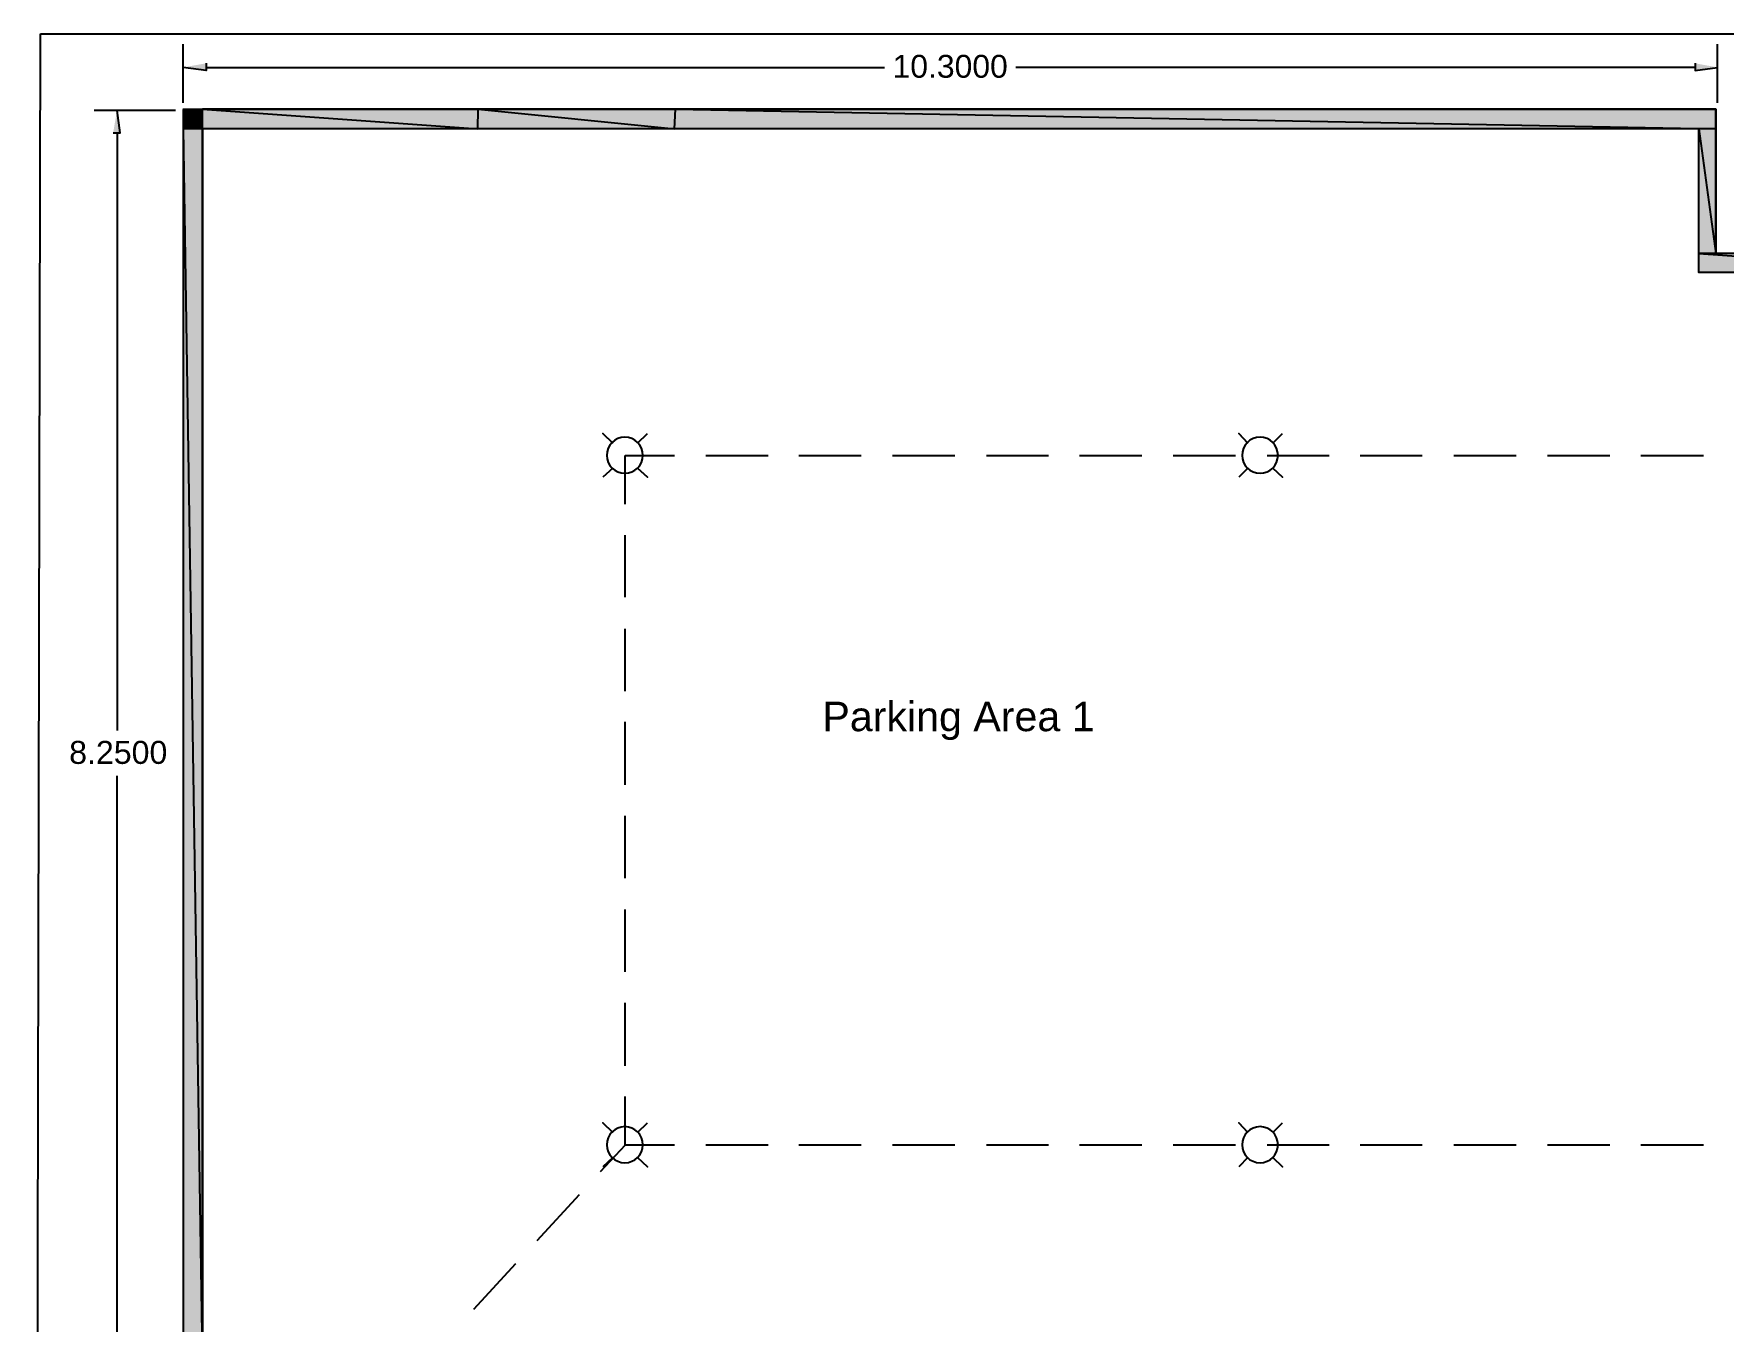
# Model space of a CAD drawing. Header units: millimetres. Extents: x 328 to 573, y 11 to 208.
# Drawn here: x 327.9 to 437, y 125.2 to 208.2 of the extents above; entities that cross this region are included whole.
import ezdxf

# ---------------------------------------------------------------- set-up
doc = ezdxf.new("R2010")
doc.units = ezdxf.units.MM
doc.styles.add('Arial$001H0', font='arial.ttf')

msp = doc.modelspace()

# ---------------------------------------------------------------- hatches: boundary and pattern name
at = {"true_color": 0x000007}
for points in [[(339.05, 206.33), (339.05, 205.86), (337.57, 206.07)], [(435.19, 206.33), (435.19, 205.86), (436.63, 206.07)], [(333.04, 201.84), (333.5, 201.84), (333.29, 203.28)]]:
    msp.add_hatch(color=7, dxfattribs=at).paths.add_polyline_path(points)
at = {"true_color": 0x636466}
h = msp.add_hatch(color=251, dxfattribs=at)
h.paths.add_polyline_path([(338.8, 203.32), (337.57, 203.32), (338.8, 202.1)])
h.paths.add_polyline_path([(337.57, 203.32), (338.8, 202.1), (337.57, 202.1)])
h = msp.add_hatch(color=251, dxfattribs=at)
h.paths.add_polyline_path([(356.62, 203.37), (338.8, 203.37), (356.58, 202.1)])
h.paths.add_polyline_path([(338.8, 203.37), (356.58, 202.1), (338.8, 202.1)])
h = msp.add_hatch(color=251, dxfattribs=at)
h.paths.add_polyline_path([(369.36, 203.37), (356.62, 203.37), (369.28, 202.1)])
h.paths.add_polyline_path([(356.62, 203.37), (369.28, 202.1), (356.58, 202.1)])
h = msp.add_hatch(color=251, dxfattribs=at)
h.paths.add_polyline_path([(436.54, 203.37), (369.36, 203.37), (436.54, 202.1)])
h.paths.add_polyline_path([(369.36, 203.37), (436.54, 202.1), (369.28, 202.1)])
h = msp.add_hatch(color=251, dxfattribs=at)
h.paths.add_polyline_path([(338.8, 202.1), (337.57, 202.1), (338.8, 121.58)])
h.paths.add_polyline_path([(337.57, 202.1), (338.8, 121.58), (337.57, 121.58)])
h = msp.add_hatch(color=251, dxfattribs=at)
h.paths.add_polyline_path([(436.54, 202.1), (435.44, 202.1), (436.54, 194.05)])
h.paths.add_polyline_path([(435.44, 202.1), (436.54, 194.05), (435.44, 194.05)])
h = msp.add_hatch(color=251, dxfattribs=at)
h.paths.add_polyline_path([(452.84, 194.05), (435.44, 194.05), (452.84, 192.82)])
h.paths.add_polyline_path([(435.44, 194.05), (452.84, 192.82), (435.44, 192.82)])

# ---------------------------------------------------------------- linework, layer by layer
at = {"color": 7, "linetype": 'Continuous', "lineweight": 25, "true_color": 0x000007}
for p, q in [((337.57, 203.79), (337.57, 207.56)), ((436.63, 203.79), (436.63, 207.56)), ((339.05, 206.07), (382.86, 206.07)), ((435.19, 206.07), (391.33, 206.07)), ((337.06, 203.28), (331.81, 203.28)), ((333.29, 201.84), (333.29, 163.28)), ((455.72, 194.05), (436.63, 194.05)), ((366.91, 181.82), (367.54, 182.45)), ((407.93, 181.82), (408.56, 182.45)), ((365.3, 180.21), (364.66, 179.62)), ((406.32, 180.21), (405.72, 179.62)), ((333.29, 121.79), (333.29, 160.35)), ((366.91, 137.33), (367.54, 137.96)), ((407.93, 137.33), (408.56, 137.96)), ((365.3, 135.72), (364.66, 135.12)), ((406.32, 135.72), (405.72, 135.12))]:
    msp.add_line(p, q, dxfattribs=at)
at = {"color": 8, "linetype": 'Continuous', "lineweight": 25, "true_color": 0x000008}
msp.add_line((338.8, 202.1), (338.8, 203.32), dxfattribs=at)
at = {"color": 5, "linetype": 'Continuous', "lineweight": 25, "true_color": 0x000005}
for p, q in [((366.1, 181.01), (369.28, 181.01)), ((366.1, 177.88), (366.1, 181.01)), ((371.31, 181.01), (375.33, 181.01)), ((377.32, 181.01), (381.34, 181.01)), ((383.37, 181.01), (387.39, 181.01)), ((389.43, 181.01), (393.45, 181.01)), ((395.44, 181.01), (399.46, 181.01)), ((401.49, 181.01), (405.51, 181.01)), ((407.55, 181.01), (411.57, 181.01)), ((413.56, 181.01), (417.58, 181.01)), ((419.61, 181.01), (423.63, 181.01)), ((425.66, 181.01), (429.69, 181.01)), ((431.68, 181.01), (435.74, 181.01)), ((366.1, 171.87), (366.1, 175.89)), ((366.1, 165.82), (366.1, 169.84)), ((366.1, 159.76), (366.1, 163.83)), ((366.1, 153.75), (366.1, 157.77)), ((366.1, 147.7), (366.1, 151.72)), ((366.1, 141.64), (366.1, 145.71)), ((366.1, 136.52), (364.49, 134.79)), ((375.33, 136.52), (371.31, 136.52)), ((381.34, 136.52), (377.32, 136.52)), ((387.39, 136.52), (383.37, 136.52)), ((393.45, 136.52), (389.43, 136.52)), ((399.46, 136.52), (395.44, 136.52)), ((405.51, 136.52), (401.49, 136.52)), ((411.57, 136.52), (407.55, 136.52)), ((417.58, 136.52), (413.56, 136.52)), ((423.63, 136.52), (419.61, 136.52)), ((429.69, 136.52), (425.66, 136.52)), ((435.74, 136.52), (431.68, 136.52)), ((363.14, 133.3), (360.39, 130.34)), ((359.03, 128.86), (356.32, 125.9))]:
    msp.add_line(p, q, dxfattribs=at)
at = {"color": 7, "linetype": 'Continuous', "lineweight": 25, "true_color": 0x000007}
for points in [[(328.34, 208.23), (572.86, 208.23), (572.86, 11.13), (327.92, 11.13)], [(365.3, 181.82), (364.66, 182.45)], [(406.32, 181.82), (405.72, 182.45)], [(366.91, 180.21), (367.54, 179.62)], [(407.93, 180.21), (408.56, 179.62)], [(365.3, 137.33), (364.66, 137.96)], [(406.32, 137.33), (405.72, 137.96)], [(366.91, 135.72), (367.54, 135.12)], [(407.93, 135.72), (408.56, 135.12)]]:
    msp.add_lwpolyline(points, close=True, dxfattribs=at)
at = {"color": 7, "linetype": 'Continuous', "lineweight": -2, "true_color": 0x000007}
for points in [[(339.05, 206.33), (339.05, 205.86), (337.57, 206.07)], [(435.19, 206.33), (435.19, 205.86), (436.63, 206.07)], [(333.04, 201.84), (333.5, 201.84), (333.29, 203.28)]]:
    msp.add_lwpolyline(points, dxfattribs=at)
at = {"color": 7, "linetype": 'Continuous', "lineweight": 25, "true_color": 0x000007}
for points in [[(337.53, 203.37), (436.54, 203.37), (436.54, 194.01)], [(337.57, 203.32), (337.57, 120.35), (346.84, 120.35), (346.84, 103.92), (337.57, 103.92), (337.57, 20.99), (347.01, 20.99)], [(457.08, 192.82), (435.44, 192.82), (435.44, 202.1), (338.8, 202.1), (338.8, 121.58), (348.07, 121.58), (348.07, 103.71)]]:
    msp.add_lwpolyline(points, dxfattribs=at)
at = {"color": 251, "linetype": 'Continuous', "lineweight": -2, "true_color": 0x636466}
for points in [[(338.8, 203.32), (337.57, 203.32), (338.8, 202.1)], [(356.62, 203.37), (338.8, 203.37), (356.58, 202.1)], [(369.36, 203.37), (356.62, 203.37), (369.28, 202.1)], [(436.54, 203.37), (369.36, 203.37), (436.54, 202.1)], [(338.8, 202.1), (337.57, 202.1), (338.8, 121.58)], [(436.54, 202.1), (435.44, 202.1), (436.54, 194.05)], [(452.84, 194.05), (435.44, 194.05), (452.84, 192.82)]]:
    msp.add_lwpolyline(points, close=True, dxfattribs=at)
for points in [[(337.57, 203.32), (338.8, 202.1), (337.57, 202.1)], [(338.8, 203.37), (356.58, 202.1), (338.8, 202.1)], [(356.62, 203.37), (369.28, 202.1), (356.58, 202.1)], [(369.36, 203.37), (436.54, 202.1), (369.28, 202.1)], [(337.57, 202.1), (338.8, 121.58), (337.57, 121.58)], [(435.44, 202.1), (436.54, 194.05), (435.44, 194.05)], [(435.44, 194.05), (452.84, 192.82), (435.44, 192.82)]]:
    msp.add_lwpolyline(points, dxfattribs=at)
at = {"color": 5, "linetype": 'Continuous', "lineweight": 25, "true_color": 0x000005}
msp.add_lwpolyline([(369.28, 136.52), (366.1, 136.52), (366.1, 139.65)], dxfattribs=at)
at = {"color": 7, "linetype": 'Continuous', "lineweight": 25, "true_color": 0x000007}
for points in [[(366.08, 182.2), (365.44, 182.2), (364.92, 181.68), (364.92, 181.03)], [(367.24, 181.03), (367.24, 181.68), (366.72, 182.2), (366.08, 182.2)], [(407.1, 182.2), (406.46, 182.2), (405.94, 181.68), (405.94, 181.03)], [(408.26, 181.03), (408.26, 181.68), (407.74, 182.2), (407.1, 182.2)], [(364.92, 181.03), (364.92, 180.39), (365.44, 179.87), (366.08, 179.87)], [(366.08, 179.87), (366.72, 179.87), (367.24, 180.39), (367.24, 181.03)], [(405.94, 181.03), (405.94, 180.39), (406.46, 179.87), (407.1, 179.87)], [(407.1, 179.87), (407.74, 179.87), (408.26, 180.39), (408.26, 181.03)], [(366.08, 137.71), (365.44, 137.71), (364.92, 137.19), (364.92, 136.54)], [(367.24, 136.54), (367.24, 137.19), (366.72, 137.71), (366.08, 137.71)], [(407.1, 137.71), (406.46, 137.71), (405.94, 137.19), (405.94, 136.54)], [(408.26, 136.54), (408.26, 137.19), (407.74, 137.71), (407.1, 137.71)], [(364.92, 136.54), (364.92, 135.9), (365.44, 135.38), (366.08, 135.38)], [(366.08, 135.38), (366.72, 135.38), (367.24, 135.9), (367.24, 136.54)], [(405.94, 136.54), (405.94, 135.9), (406.46, 135.38), (407.1, 135.38)], [(407.1, 135.38), (407.74, 135.38), (408.26, 135.9), (408.26, 136.54)]]:
    msp.add_open_spline(points, degree=3, dxfattribs=at)

# ---------------------------------------------------------------- texts
at = {"color": 7, "true_color": 0x000007, "style": 'Arial$001H0'}
for s, height, p in [('10.3000', 1.474, (383.37, 205.4)), ('Parking Area 1', 1.9023, (378.84, 163.23)), ('8.2500', 1.484, (330.2, 161.12))]:
    msp.add_text(s, height=height, dxfattribs=at).set_placement(p)

doc.saveas('drawing.dxf')
